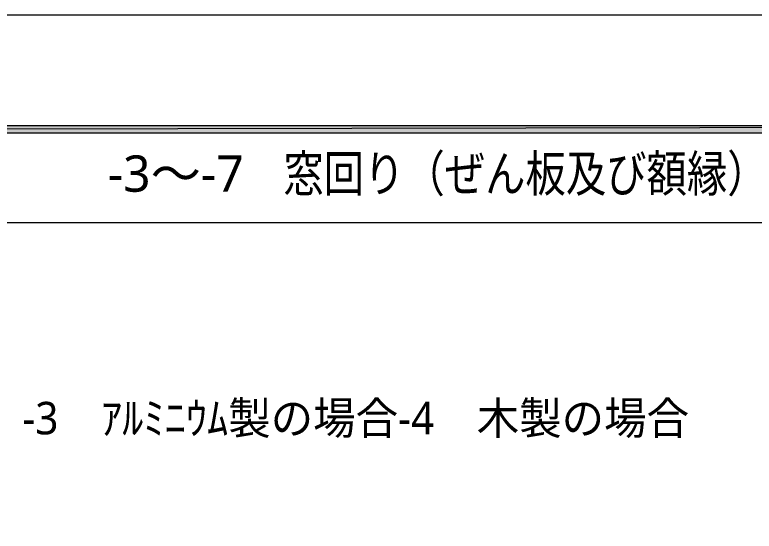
# Model space of a CAD drawing. Header units: millimetres. Extents: x 0 to 420, y 0 to 297.
# Drawn here: x 211.2 to 282.3, y 247.4 to 297 of the extents above; entities that cross this region are included whole.
import ezdxf
from ezdxf.enums import TextEntityAlignment as Align

# ---------------------------------------------------------------- set-up
doc = ezdxf.new("R2010")
doc.units = ezdxf.units.MM
doc.styles.add('kst32b', font='NotoSansJP-Variable.ttf')

msp = doc.modelspace()

# ---------------------------------------------------------------- hatches: boundary and pattern name
h = msp.add_hatch(color=7)
h.paths.add_polyline_path([(394.166, 285.623), (394.166, 286.321), (26.183, 285.623), (394.166, 285.623)])
h.paths.add_polyline_path([(394.166, 286.321), (26.183, 285.623), (26.183, 286.321), (394.166, 286.321)])

# ---------------------------------------------------------------- linework, layer by layer
at = {"lineweight": 13}
msp.add_lwpolyline([(0.191, 0), (0.191, 296.968), (420.158, 296.968), (420.158, 0)], close=True, dxfattribs=at)
at = {"lineweight": 0}
for points in [[(394.166, 285.623), (394.166, 286.321), (26.183, 285.623)], [(394.166, 286.321), (26.183, 285.623), (26.183, 286.321)]]:
    msp.add_lwpolyline(points, close=True, dxfattribs=at)
at = {"lineweight": 13}
msp.add_lwpolyline([(394.166, 276.987), (26.183, 276.987)], dxfattribs=at)

# ---------------------------------------------------------------- texts
at = {"style": 'kst32b'}
for s, height, p, p2 in [('窓回り（ぜん板及び額縁）', 3.49081, (237.067, 279.971), (283.617, 279.971)), ('-3～-7', 3.4908, (220.176, 279.971), (233.266, 279.971)), ('-3\u3000ｱﾙﾐﾆｳﾑ製の場合-4\u3000木製の場合', 3.1187, (211.963, 256.667), (276.06, 256.667))]:
    msp.add_text(s, height=height, dxfattribs=at).set_placement(p, p2, align=Align.FIT)

doc.saveas('drawing.dxf')
